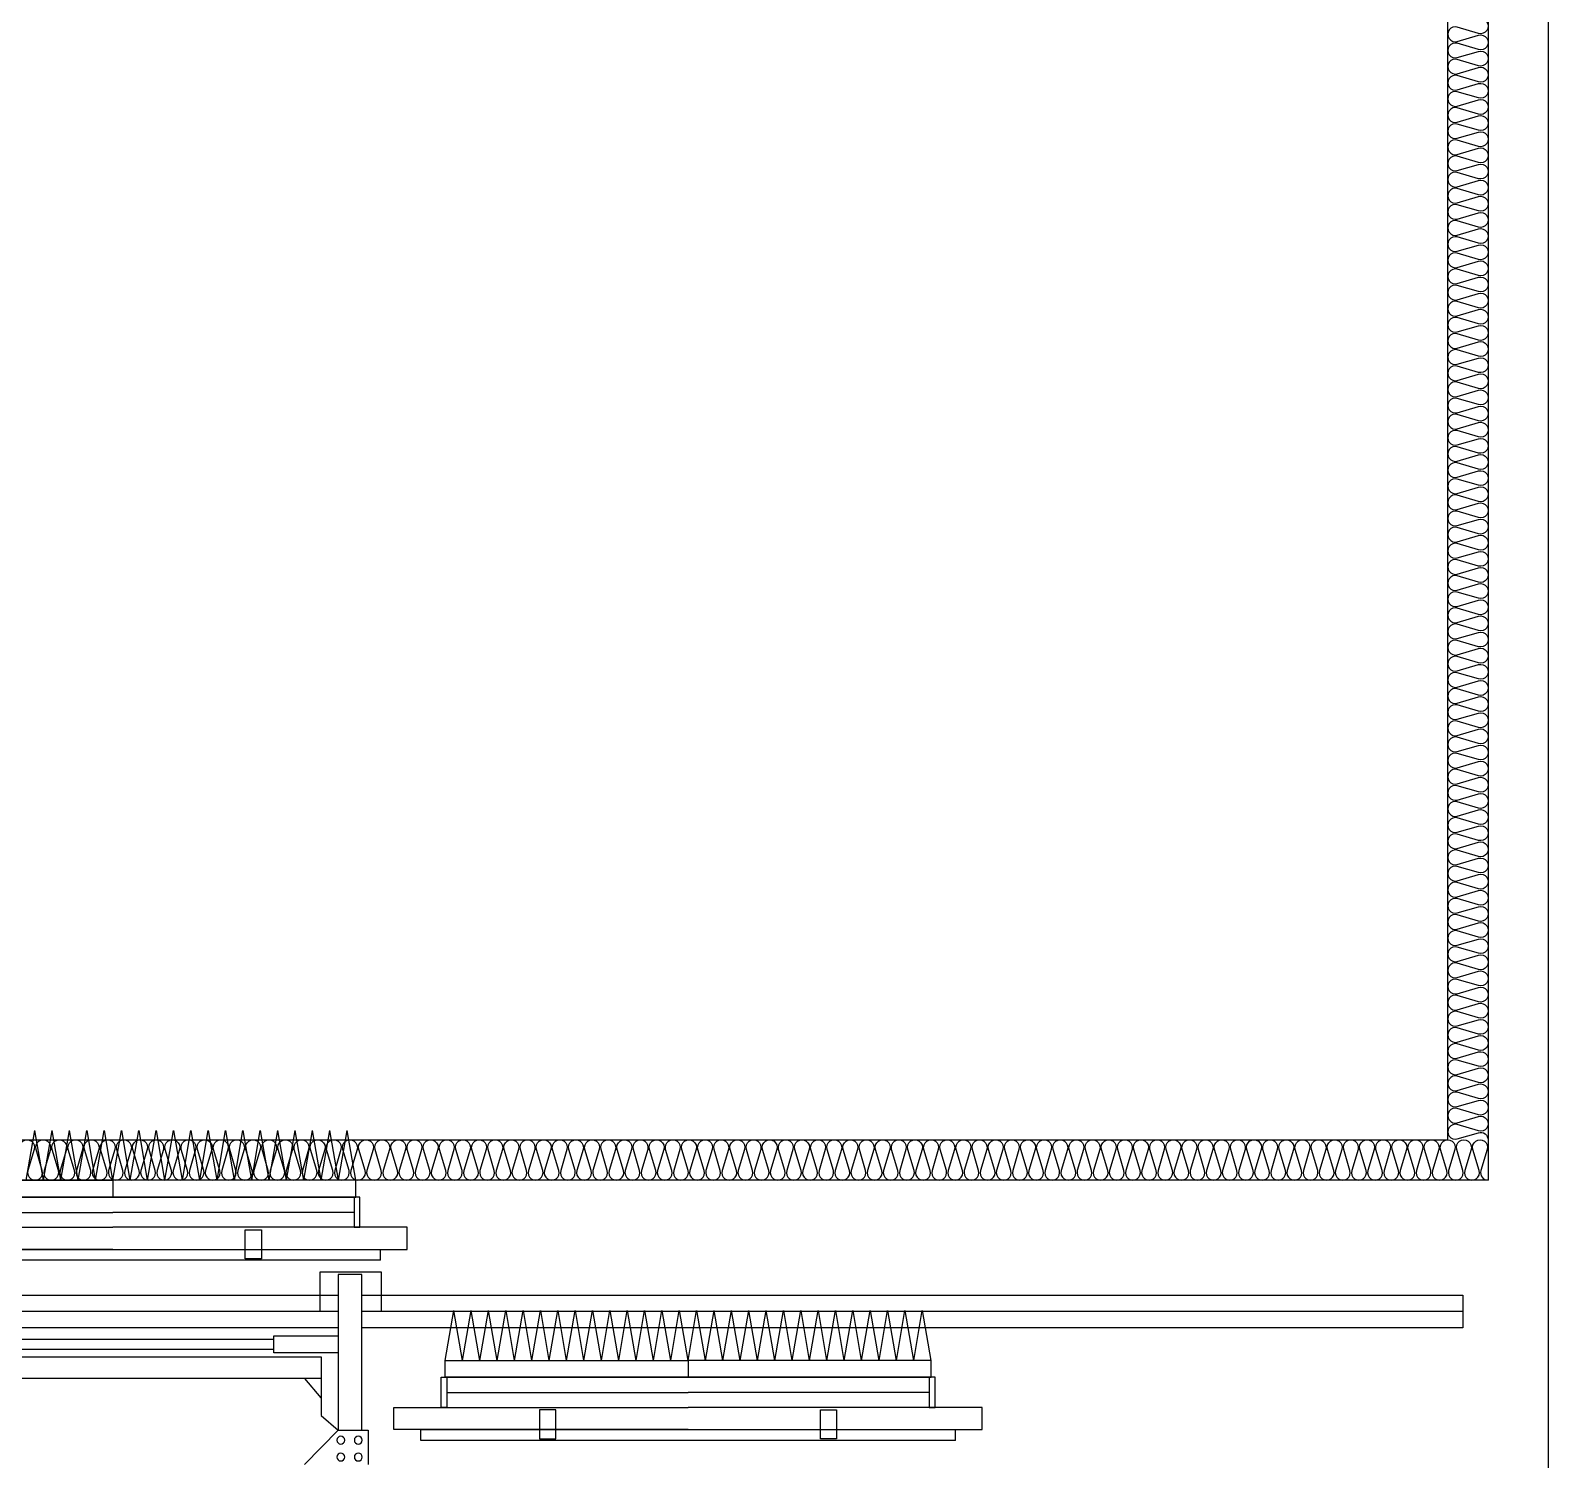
# Model space of a CAD drawing. Header units: millimetres. Extents: x 9 to 147, y 4 to 115.
# Drawn here: x 104.68 to 112.2, y 72.46 to 79.55 of the extents above; entities that cross this region are included whole.
import ezdxf

# ---------------------------------------------------------------- set-up
doc = ezdxf.new("R2010")
doc.units = ezdxf.units.MM
doc.header["$LTSCALE"] = 200
for name, color, linetype in [('XR-PLAN$0$ELE-5', 252, 'Continuous'), ('XR-PLAN$0$ELE-7', 252, 'Continuous'), ('XR-PLAN$0$ELE-8', 252, 'Continuous'), ('XR-PLAN$0$ETC', 252, 'Continuous'), ('XR-PLAN$0$HAT', 252, 'Continuous')]:
    doc.layers.add(name, color=color, linetype=linetype)

# ---------------------------------------------------------------- blocks, each defined once
blk = doc.blocks.new('XR-PLAN$0$emc chamber door')
at = {"layer": 'XR-PLAN$0$ELE-5'}
for p, q in [((5573.6, 1207.3), (7813.8, 1207.3)), ((5656.7, 982.7), (5656.7, 691.7)), ((5656.7, 778.4), (5737.6, 874.9)), ((5656.7, 691.7), (5573.6, 619)), ((5573.6, 619), (5425.3, 619)), ((5425.3, 619), (5425.3, 448.2)), ((5573.6, 619), (5739.8, 448.2))]:
    blk.add_line(p, q, dxfattribs=at)
for points in [[(5465.9, 1774.7), (5494.4, 1774.7), (5494.4, 1624.4), (5465.9, 1624.4)], [(5953.4, 1468.5), (6033.7, 1468.5), (6033.7, 1612.8), (5953.4, 1612.8)], [(5573.6, 619), (5455.8, 619), (5455.8, 1389.9), (5573.6, 1389.9)], [(5892.7, 1087), (5573.6, 1086.7), (5573.6, 1001.5), (5892.7, 1001.8)], [(5892.7, 1068), (7501.4, 1068), (7501.4, 1020.8), (5892.7, 1020.8)], [(7730.6, 982.7), (5656.7, 982.7), (5656.7, 874.9), (7730.6, 874.9)]]:
    blk.add_lwpolyline(points, close=True, dxfattribs=at)
for points in [[(5573.6, 1207.3), (5661.8, 1207.3), (5661.8, 1403), (5360.7, 1403), (5360.7, 1207.3), (5455.8, 1207.3)], [(5455.8, 1287.8), (0, 1287.8), (0, 1126.8), (5455.8, 1126.8)], [(8079.6, 1287.8), (5573.6, 1287.8)], [(5573.6, 1126.8), (7813.8, 1126.8)]]:
    blk.add_lwpolyline(points, dxfattribs=at)
for centre in [(5473.7, 569.3), (5560.1, 569.3), (5473.7, 485.5), (5560.1, 485.5)]:
    blk.add_circle(centre, 19.3, dxfattribs=at)
at = {"layer": 'XR-PLAN$0$ELE-7'}
for p, q in [((5465.9, 1774.7), (6689.4, 1774.7)), ((7912.9, 1774.7), (6689.4, 1774.7)), ((5494.4, 1698.4), (6689.4, 1698.4)), ((7884.3, 1698.4), (6689.4, 1698.4)), ((8014.6, 1514.7), (5364.2, 1514.7)), ((5364.2, 1461.1), (5364.2, 1514.7)), ((5364.2, 1461.1), (8014.6, 1461.1)), ((0, 1207.3), (5455.8, 1207.3))]:
    blk.add_line(p, q, dxfattribs=at)
for points in [[(6689.4, 1514.7), (5231.4, 1514.7), (5231.4, 1624.4), (6689.4, 1624.4)], [(6689.4, 1514.7), (8147.3, 1514.7), (8147.3, 1624.4), (6689.4, 1624.4)]]:
    blk.add_lwpolyline(points, dxfattribs=at)
at = {"layer": 'XR-PLAN$0$ELE-8'}
for p, q in [((2615.7, 881.5), (3839.2, 881.5)), ((5062.7, 881.5), (3839.2, 881.5)), ((2644.2, 805.1), (3839.2, 805.1)), ((5034.1, 805.1), (3839.2, 805.1)), ((5164.4, 621.5), (2514, 621.5)), ((2514, 567.8), (2514, 621.5)), ((5164.4, 567.8), (5164.4, 621.5)), ((2514, 567.8), (5164.4, 567.8))]:
    blk.add_line(p, q, dxfattribs=at)
for points in [[(5485.5, 1858.2), (5527.9, 2105.1)], [(5571.4, 1858.2), (5529, 2105.1)], [(5571.4, 1858.2), (5613.8, 2105.1)], [(5657.4, 1858.2), (5615, 2105.1)], [(5657.4, 1858.2), (5699.8, 2105.1)], [(5743.4, 1858.2), (5701, 2105.1)], [(5743.4, 1858.2), (5785.8, 2105.1)], [(5829.4, 1858.2), (5787, 2105.1)], [(5829.4, 1858.2), (5871.8, 2105.1)], [(5915.4, 1858.2), (5873, 2105.1)], [(5915.4, 1858.2), (5957.8, 2105.1)], [(6001.4, 1858.2), (5959, 2105.1)], [(6001.4, 1858.2), (6043.8, 2105.1)], [(6087.4, 1858.2), (6045, 2105.1)], [(6087.4, 1858.2), (6129.8, 2105.1)], [(6173.4, 1858.2), (6131, 2105.1)], [(6173.4, 1858.2), (6215.8, 2105.1)], [(6259.4, 1858.2), (6217, 2105.1)], [(6259.4, 1858.2), (6301.8, 2105.1)], [(6345.4, 1858.2), (6303, 2105.1)], [(6345.4, 1858.2), (6387.8, 2105.1)], [(6431.4, 1858.2), (6389, 2105.1)], [(6431.4, 1858.2), (6473.8, 2105.1)], [(6517.4, 1858.2), (6475, 2105.1)], [(6517.4, 1858.2), (6559.8, 2105.1)], [(6603.4, 1858.2), (6561, 2105.1)], [(6603.4, 1858.2), (6645.8, 2105.1)], [(6689.4, 1858.2), (6647, 2105.1)], [(6689.4, 1858.2), (6731.8, 2105.1)], [(6775.4, 1858.2), (6733, 2105.1)], [(6775.4, 1858.2), (6817.8, 2105.1)], [(6861.4, 1858.2), (6819, 2105.1)], [(6861.4, 1858.2), (6903.8, 2105.1)], [(6947.4, 1858.2), (6905, 2105.1)], [(6947.4, 1858.2), (6989.8, 2105.1)], [(7033.4, 1858.2), (6991, 2105.1)], [(7033.4, 1858.2), (7075.8, 2105.1)], [(7119.3, 1858.2), (7076.9, 2105.1)], [(2635.3, 965), (2677.7, 1211.8)], [(2721.2, 965), (2678.8, 1211.8)], [(2721.2, 965), (2763.6, 1211.8)], [(2807.2, 965), (2764.8, 1211.8)], [(2807.2, 965), (2849.6, 1211.8)], [(2893.2, 965), (2850.8, 1211.8)], [(2893.2, 965), (2935.6, 1211.8)], [(2979.2, 965), (2936.8, 1211.8)], [(2979.2, 965), (3021.6, 1211.8)], [(3065.2, 965), (3022.8, 1211.8)], [(3065.2, 965), (3107.6, 1211.8)], [(3151.2, 965), (3108.8, 1211.8)], [(3151.2, 965), (3193.6, 1211.8)], [(3237.2, 965), (3194.8, 1211.8)], [(3237.2, 965), (3279.6, 1211.8)], [(3323.2, 965), (3280.8, 1211.8)], [(3323.2, 965), (3365.6, 1211.8)], [(3409.2, 965), (3366.8, 1211.8)], [(3409.2, 965), (3451.6, 1211.8)], [(3495.2, 965), (3452.8, 1211.8)], [(3495.2, 965), (3537.6, 1211.8)], [(3581.2, 965), (3538.8, 1211.8)], [(3581.2, 965), (3623.6, 1211.8)], [(3667.2, 965), (3624.8, 1211.8)], [(3667.2, 965), (3709.6, 1211.8)], [(3753.2, 965), (3710.8, 1211.8)], [(3753.2, 965), (3795.6, 1211.8)], [(3839.2, 965), (3796.8, 1211.8)], [(3839.2, 965), (3881.6, 1211.8)], [(3925.2, 965), (3882.8, 1211.8)], [(3925.2, 965), (3967.6, 1211.8)], [(4011.2, 965), (3968.8, 1211.8)], [(4011.2, 965), (4053.6, 1211.8)], [(4097.2, 965), (4054.8, 1211.8)], [(4097.2, 965), (4139.6, 1211.8)], [(4183.2, 965), (4140.8, 1211.8)], [(4183.2, 965), (4225.6, 1211.8)], [(4269.1, 965), (4226.8, 1211.8)], [(4269.1, 965), (4311.5, 1211.8)], [(4355.1, 965), (4312.7, 1211.8)], [(4355.1, 965), (4397.5, 1211.8)], [(4441.1, 965), (4398.7, 1211.8)], [(4441.1, 965), (4483.5, 1211.8)], [(4527.1, 965), (4484.7, 1211.8)], [(4527.1, 965), (4569.5, 1211.8)], [(4613.1, 965), (4570.7, 1211.8)], [(4613.1, 965), (4655.5, 1211.8)], [(4699.1, 965), (4656.7, 1211.8)], [(4699.1, 965), (4741.5, 1211.8)], [(4785.1, 965), (4742.7, 1211.8)], [(4785.1, 965), (4827.5, 1211.8)], [(4871.1, 965), (4828.7, 1211.8)], [(4871.1, 965), (4913.5, 1211.8)], [(4957.1, 965), (4914.7, 1211.8)], [(4957.1, 965), (4999.5, 1211.8)], [(5043.1, 965), (5000.7, 1211.8)], [(3839.2, 621.5), (2381.2, 621.5), (2381.2, 731.2), (3839.2, 731.2)], [(3839.2, 621.5), (5297.1, 621.5), (5297.1, 731.2), (3839.2, 731.2)]]:
    blk.add_lwpolyline(points, dxfattribs=at)
for points in [[(5485.5, 1858.2), (6689.4, 1858.2), (6689.4, 1774.7), (5485.5, 1774.7)], [(7893.3, 1858.2), (6689.4, 1858.2), (6689.4, 1774.7), (7893.3, 1774.7)], [(2635.3, 965), (3839.2, 965), (3839.2, 881.5), (2635.3, 881.5)], [(5043.1, 965), (3839.2, 965), (3839.2, 881.5), (5043.1, 881.5)], [(2615.7, 881.5), (2644.2, 881.5), (2644.2, 731.2), (2615.7, 731.2)], [(5062.7, 881.5), (5034.1, 881.5), (5034.1, 731.2), (5062.7, 731.2)], [(3103.2, 575.3), (3183.5, 575.3), (3183.5, 719.6), (3103.2, 719.6)], [(4575.1, 575.3), (4494.9, 575.3), (4494.9, 719.6), (4575.1, 719.6)]]:
    blk.add_lwpolyline(points, close=True, dxfattribs=at)

msp = doc.modelspace()

# ---------------------------------------------------------------- linework, layer by layer
at = {"layer": 'XR-PLAN$0$ETC'}
msp.add_lwpolyline([(91.7, 76.4583), (91.7, 85.0503), (111.9, 85.0503), (111.9, 73.8503), (91.7, 73.8503), (91.7, 75.2583), (91.9, 75.2583), (91.9, 74.0503), (111.7, 74.0503), (111.7, 84.8503), (91.9, 84.8503), (91.9, 76.4583)], close=True, dxfattribs=at)
for points in [[(111.8525, 79.6058, -1.337394), (111.8525, 79.5348), (111.7475, 79.5658, 1.337394), (111.7475, 79.4948), (111.8525, 79.5258, -1.337394), (111.8525, 79.4548), (111.7475, 79.4858, 1.337394), (111.7475, 79.4148), (111.8525, 79.4458, -1.337394), (111.8525, 79.3748), (111.7475, 79.4058, 1.337394), (111.7475, 79.3348), (111.8525, 79.3658, -1.337394), (111.8525, 79.2948), (111.7475, 79.3258, 1.337394), (111.7475, 79.2548), (111.8525, 79.2858, -1.337394), (111.8525, 79.2148), (111.7475, 79.2458, 1.337394), (111.7475, 79.1748), (111.8525, 79.2058, -1.337394), (111.8525, 79.1348), (111.7475, 79.1658, 1.337394), (111.7475, 79.0948), (111.8525, 79.1258, -1.337394), (111.8525, 79.0548), (111.7475, 79.0858, 1.337394), (111.7475, 79.0148), (111.8525, 79.0458, -1.337394), (111.8525, 78.9748), (111.7475, 79.0058, 1.337394), (111.7475, 78.9348), (111.8525, 78.9658, -1.337394), (111.8525, 78.8948), (111.7475, 78.9258, 1.337394), (111.7475, 78.8548), (111.8525, 78.8858, -1.337394), (111.8525, 78.8148), (111.7475, 78.8458, 1.337394), (111.7475, 78.7748), (111.8525, 78.8058, -1.337394), (111.8525, 78.7348), (111.7475, 78.7658, 1.337394), (111.7475, 78.6948), (111.8525, 78.7258, -1.337394), (111.8525, 78.6548), (111.7475, 78.6858, 1.337394), (111.7475, 78.6148), (111.8525, 78.6458, -1.337394), (111.8525, 78.5748), (111.7475, 78.6058, 1.337394), (111.7475, 78.5348), (111.8525, 78.5658, -1.337394), (111.8525, 78.4948), (111.7475, 78.5258, 1.337394), (111.7475, 78.4548), (111.8525, 78.4858, -1.337394), (111.8525, 78.4148), (111.7475, 78.4458, 1.337394), (111.7475, 78.3748), (111.8525, 78.4058, -1.337394), (111.8525, 78.3348), (111.7475, 78.3658, 1.337394), (111.7475, 78.2948), (111.8525, 78.3258, -1.337394), (111.8525, 78.2548), (111.7475, 78.2858, 1.337394), (111.7475, 78.2148), (111.8525, 78.2458, -1.337394), (111.8525, 78.1748), (111.7475, 78.2058, 1.337394), (111.7475, 78.1348), (111.8525, 78.1658, -1.337394), (111.8525, 78.0948), (111.7475, 78.1258, 1.337394), (111.7475, 78.0548), (111.8525, 78.0858, -1.337394), (111.8525, 78.0148), (111.7475, 78.0458, 1.337394), (111.7475, 77.9748), (111.8525, 78.0058, -1.337394), (111.8525, 77.9348), (111.7475, 77.9658, 1.337394), (111.7475, 77.8948), (111.8525, 77.9258, -1.337394), (111.8525, 77.8548), (111.7475, 77.8858, 1.337394), (111.7475, 77.8148), (111.8525, 77.8458, -1.337394), (111.8525, 77.7748), (111.7475, 77.8058, 1.337394), (111.7475, 77.7348), (111.8525, 77.7658, -1.337394), (111.8525, 77.6948), (111.7475, 77.7258, 1.337394), (111.7475, 77.6548), (111.8525, 77.6858, -1.337394), (111.8525, 77.6148), (111.7475, 77.6458, 1.337394), (111.7475, 77.5748), (111.8525, 77.6058, -1.337394), (111.8525, 77.5348), (111.7475, 77.5658, 1.337394), (111.7475, 77.4948), (111.8525, 77.5258, -1.337394), (111.8525, 77.4548), (111.7475, 77.4858, 1.337394), (111.7475, 77.4148), (111.8525, 77.4458, -1.337394), (111.8525, 77.3748), (111.7475, 77.4058, 1.337394), (111.7475, 77.3348), (111.8525, 77.3658, -1.337394), (111.8525, 77.2948), (111.7475, 77.3258, 1.337394), (111.7475, 77.2548), (111.8525, 77.2858, -1.337394), (111.8525, 77.2148), (111.7475, 77.2458, 1.337394), (111.7475, 77.1748), (111.8525, 77.2058, -1.337394), (111.8525, 77.1348), (111.7475, 77.1658, 1.337394), (111.7475, 77.0948), (111.8525, 77.1258, -1.337394), (111.8525, 77.0548), (111.7475, 77.0858, 1.337394), (111.7475, 77.0148), (111.8525, 77.0458, -1.337394), (111.8525, 76.9748), (111.7475, 77.0058, 1.337394), (111.7475, 76.9348), (111.8525, 76.9658, -1.337394), (111.8525, 76.8948), (111.7475, 76.9258, 1.337394), (111.7475, 76.8548), (111.8525, 76.8858, -1.337394), (111.8525, 76.8148), (111.7475, 76.8458, 1.337394), (111.7475, 76.7748), (111.8525, 76.8058, -1.337394), (111.8525, 76.7348), (111.7475, 76.7658, 1.337394), (111.7475, 76.6948), (111.8525, 76.7258, -1.337394), (111.8525, 76.6548), (111.7475, 76.6858, 1.337394), (111.7475, 76.6148), (111.8525, 76.6458, -1.337394), (111.8525, 76.5748), (111.7475, 76.6058, 1.337394), (111.7475, 76.5348), (111.8525, 76.5658, -1.337394), (111.8525, 76.4948), (111.7475, 76.5258, 1.337394), (111.7475, 76.4548), (111.8525, 76.4858, -1.337394), (111.8525, 76.4148), (111.7475, 76.4458, 1.337394), (111.7475, 76.3748), (111.8525, 76.4058, -1.337394), (111.8525, 76.3348), (111.7475, 76.3658, 1.337394), (111.7475, 76.2948), (111.8525, 76.3258, -1.337394), (111.8525, 76.2548), (111.7475, 76.2858, 1.337394), (111.7475, 76.2148), (111.8525, 76.2458, -1.337394), (111.8525, 76.1748), (111.7475, 76.2058, 1.337394), (111.7475, 76.1348), (111.8525, 76.1658, -1.337394), (111.8525, 76.0948), (111.7475, 76.1258, 1.337394), (111.7475, 76.0548), (111.8525, 76.0858, -1.337394), (111.8525, 76.0148), (111.7475, 76.0458, 1.337394), (111.7475, 75.9748), (111.8525, 76.0058, -1.337394), (111.8525, 75.9348), (111.7475, 75.9658, 1.337394), (111.7475, 75.8948), (111.8525, 75.9258, -1.337394), (111.8525, 75.8548), (111.7475, 75.8858, 1.337394), (111.7475, 75.8148), (111.8525, 75.8458, -1.337394), (111.8525, 75.7748), (111.7475, 75.8058, 1.337394), (111.7475, 75.7348), (111.8525, 75.7658, -1.337394), (111.8525, 75.6948), (111.7475, 75.7258, 1.337394), (111.7475, 75.6548), (111.8525, 75.6858, -1.337394), (111.8525, 75.6148), (111.7475, 75.6458, 1.337394), (111.7475, 75.5748), (111.8525, 75.6058, -1.337394), (111.8525, 75.5348), (111.7475, 75.5658, 1.337394), (111.7475, 75.4948), (111.8525, 75.5258, -1.337394), (111.8525, 75.4548), (111.7475, 75.4858, 1.337394), (111.7475, 75.4148), (111.8525, 75.4458, -1.337394), (111.8525, 75.3748), (111.7475, 75.4058, 1.337394), (111.7475, 75.3348), (111.8525, 75.3658, -1.337394), (111.8525, 75.2948), (111.7475, 75.3258, 1.337394), (111.7475, 75.2548), (111.8525, 75.2858, -1.337394), (111.8525, 75.2148), (111.7475, 75.2458, 1.337394), (111.7475, 75.1748), (111.8525, 75.2058, -1.337394), (111.8525, 75.1348), (111.7475, 75.1658, 1.337394), (111.7475, 75.0948), (111.8525, 75.1258, -1.337394), (111.8525, 75.0548), (111.7475, 75.0858, 1.337394), (111.7475, 75.0148), (111.8525, 75.0458, -1.337394), (111.8525, 74.9748), (111.7475, 75.0058, 1.337394), (111.7475, 74.9348), (111.8525, 74.9658, -1.337394), (111.8525, 74.8948), (111.7475, 74.9258, 1.337394), (111.7475, 74.8548), (111.8525, 74.8858, -1.337394), (111.8525, 74.8148), (111.7475, 74.8458, 1.337394), (111.7475, 74.7748), (111.8525, 74.8058, -1.337394), (111.8525, 74.7348), (111.7475, 74.7658, 1.337394), (111.7475, 74.6948), (111.8525, 74.7258, -1.337394), (111.8525, 74.6548), (111.7475, 74.6858, 1.337394), (111.7475, 74.6148), (111.8525, 74.6458, -1.337394), (111.8525, 74.5748), (111.7475, 74.6058, 1.337394), (111.7475, 74.5348), (111.8525, 74.5658, -1.337394), (111.8525, 74.4948), (111.7475, 74.5258, 1.337394), (111.7475, 74.4548), (111.8525, 74.4858, -1.337394), (111.8525, 74.4148), (111.7475, 74.4458, 1.337394), (111.7475, 74.3748), (111.8525, 74.4058, -1.337394), (111.8525, 74.3348), (111.7475, 74.3658, 1.337394), (111.7475, 74.2948), (111.8525, 74.3258, -1.337394), (111.8525, 74.2548), (111.7475, 74.2858, 1.337394), (111.7475, 74.2148), (111.8525, 74.2458, -1.337394), (111.8525, 74.1748), (111.7475, 74.2058, 1.337394), (111.7475, 74.1348), (111.8525, 74.1658, -1.337394), (111.8525, 74.0948), (111.7475, 74.1258, 1.337394), (111.7475, 74.0548), (111.8525, 74.0858, -0.500912), (111.9, 74.0503, -0.500912)], [(104.6245, 74.0028, -1.337394), (104.6955, 74.0028), (104.6645, 73.8977, 1.337394), (104.7355, 73.8977), (104.7045, 74.0028, -1.337394), (104.7755, 74.0028), (104.7445, 73.8977, 1.337394), (104.8155, 73.8977), (104.7845, 74.0028, -1.337394), (104.8555, 74.0028), (104.8245, 73.8977, 1.337394), (104.8955, 73.8977), (104.8645, 74.0028, -1.337394), (104.9355, 74.0028), (104.9045, 73.8977, 1.337394), (104.9755, 73.8977), (104.9445, 74.0028, -1.337394), (105.0155, 74.0028), (104.9845, 73.8977, 1.337394), (105.0555, 73.8977), (105.0245, 74.0028, -1.337394), (105.0955, 74.0028), (105.0645, 73.8977, 1.337394), (105.1355, 73.8977), (105.1045, 74.0028, -1.337394), (105.1755, 74.0028), (105.1445, 73.8977, 1.337394), (105.2155, 73.8977), (105.1845, 74.0028, -1.337394), (105.2555, 74.0028), (105.2245, 73.8977, 1.337394), (105.2955, 73.8977), (105.2645, 74.0028, -1.337394), (105.3355, 74.0028), (105.3045, 73.8977, 1.337394), (105.3755, 73.8977), (105.3445, 74.0028, -1.337394), (105.4155, 74.0028), (105.3845, 73.8977, 1.337394), (105.4555, 73.8977), (105.4245, 74.0028, -1.337394), (105.4955, 74.0028), (105.4645, 73.8977, 1.337394), (105.5355, 73.8977), (105.5045, 74.0028, -1.337394), (105.5755, 74.0028), (105.5445, 73.8977, 1.337394), (105.6155, 73.8977), (105.5845, 74.0028, -1.337394), (105.6555, 74.0028), (105.6245, 73.8977, 1.337394), (105.6955, 73.8977), (105.6645, 74.0028, -1.337394), (105.7355, 74.0028), (105.7045, 73.8977, 1.337394), (105.7755, 73.8977), (105.7445, 74.0028, -1.337394), (105.8155, 74.0028), (105.7845, 73.8977, 1.337394), (105.8555, 73.8977), (105.8245, 74.0028, -1.337394), (105.8955, 74.0028), (105.8645, 73.8977, 1.337394), (105.9355, 73.8977), (105.9045, 74.0028, -1.337394), (105.9755, 74.0028), (105.9445, 73.8977, 1.337394), (106.0155, 73.8977), (105.9845, 74.0028, -1.337394), (106.0555, 74.0028), (106.0245, 73.8977, 1.337394), (106.0955, 73.8977), (106.0645, 74.0028, -1.337394), (106.1355, 74.0028), (106.1045, 73.8977, 1.337394), (106.1755, 73.8977), (106.1445, 74.0028, -1.337394), (106.2155, 74.0028), (106.1845, 73.8977, 1.337394), (106.2555, 73.8977), (106.2245, 74.0028, -1.337394), (106.2955, 74.0028), (106.2645, 73.8977, 1.337394), (106.3355, 73.8977), (106.3045, 74.0028, -1.337394), (106.3755, 74.0028), (106.3445, 73.8977, 1.337394), (106.4155, 73.8977), (106.3845, 74.0028, -1.337394), (106.4555, 74.0028), (106.4245, 73.8977, 1.337394), (106.4955, 73.8977), (106.4645, 74.0028, -1.337394), (106.5355, 74.0028), (106.5045, 73.8977, 1.337394), (106.5755, 73.8977), (106.5445, 74.0028, -1.337394), (106.6155, 74.0028), (106.5845, 73.8977, 1.337394), (106.6555, 73.8977), (106.6245, 74.0028, -1.337394), (106.6955, 74.0028), (106.6645, 73.8977, 1.337394), (106.7355, 73.8977), (106.7045, 74.0028, -1.337394), (106.7755, 74.0028), (106.7445, 73.8977, 1.337394), (106.8155, 73.8977), (106.7845, 74.0028, -1.337394), (106.8555, 74.0028), (106.8245, 73.8977, 1.337394), (106.8955, 73.8977), (106.8645, 74.0028, -1.337394), (106.9355, 74.0028), (106.9045, 73.8977, 1.337394), (106.9755, 73.8977), (106.9445, 74.0028, -1.337394), (107.0155, 74.0028), (106.9845, 73.8977, 1.337394), (107.0555, 73.8977), (107.0245, 74.0028, -1.337394), (107.0955, 74.0028), (107.0645, 73.8977, 1.337394), (107.1355, 73.8977), (107.1045, 74.0028, -1.337394), (107.1755, 74.0028), (107.1445, 73.8977, 1.337394), (107.2155, 73.8977), (107.1845, 74.0028, -1.337394), (107.2555, 74.0028), (107.2245, 73.8977, 1.337394), (107.2955, 73.8977), (107.2645, 74.0028, -1.337394), (107.3355, 74.0028), (107.3045, 73.8977, 1.337394), (107.3755, 73.8977), (107.3445, 74.0028, -1.337394), (107.4155, 74.0028), (107.3845, 73.8977, 1.337394), (107.4555, 73.8977), (107.4245, 74.0028, -1.337394), (107.4955, 74.0028), (107.4645, 73.8977, 1.337394), (107.5355, 73.8977), (107.5045, 74.0028, -1.337394), (107.5755, 74.0028), (107.5445, 73.8977, 1.337394), (107.6155, 73.8977), (107.5845, 74.0028, -1.337394), (107.6555, 74.0028), (107.6245, 73.8977, 1.337394), (107.6955, 73.8977), (107.6645, 74.0028, -1.337394), (107.7355, 74.0028), (107.7045, 73.8977, 1.337394), (107.7755, 73.8977), (107.7445, 74.0028, -1.337394), (107.8155, 74.0028), (107.7845, 73.8977, 1.337394), (107.8555, 73.8977), (107.8245, 74.0028, -1.337394), (107.8955, 74.0028), (107.8645, 73.8977, 1.337394), (107.9355, 73.8977), (107.9045, 74.0028, -1.337394), (107.9755, 74.0028), (107.9445, 73.8977, 1.337394), (108.0155, 73.8977), (107.9845, 74.0028, -1.337394), (108.0555, 74.0028), (108.0245, 73.8977, 1.337394), (108.0955, 73.8977), (108.0645, 74.0028, -1.337394), (108.1355, 74.0028), (108.1045, 73.8977, 1.337394), (108.1755, 73.8977), (108.1445, 74.0028, -1.337394), (108.2155, 74.0028), (108.1845, 73.8977, 1.337394), (108.2555, 73.8977), (108.2245, 74.0028, -1.337394), (108.2955, 74.0028), (108.2645, 73.8977, 1.337394), (108.3355, 73.8977), (108.3045, 74.0028, -1.337394), (108.3755, 74.0028), (108.3445, 73.8977, 1.337394), (108.4155, 73.8977), (108.3845, 74.0028, -1.337394), (108.4555, 74.0028), (108.4245, 73.8977, 1.337394), (108.4955, 73.8977), (108.4645, 74.0028, -1.337394), (108.5355, 74.0028), (108.5045, 73.8977, 1.337394), (108.5755, 73.8977), (108.5445, 74.0028, -1.337394), (108.6155, 74.0028), (108.5845, 73.8977, 1.337394), (108.6555, 73.8977), (108.6245, 74.0028, -1.337394), (108.6955, 74.0028), (108.6645, 73.8977, 1.337394), (108.7355, 73.8977), (108.7045, 74.0028, -1.337394), (108.7755, 74.0028), (108.7445, 73.8977, 1.337394), (108.8155, 73.8977), (108.7845, 74.0028, -1.337394), (108.8555, 74.0028), (108.8245, 73.8977, 1.337394), (108.8955, 73.8977), (108.8645, 74.0028, -1.337394), (108.9355, 74.0028), (108.9045, 73.8977, 1.337394), (108.9755, 73.8977), (108.9445, 74.0028, -1.337394), (109.0155, 74.0028), (108.9845, 73.8977, 1.337394), (109.0555, 73.8977), (109.0245, 74.0028, -1.337394), (109.0955, 74.0028), (109.0645, 73.8977, 1.337394), (109.1355, 73.8977), (109.1045, 74.0028, -1.337394), (109.1755, 74.0028), (109.1445, 73.8977, 1.337394), (109.2155, 73.8977), (109.1845, 74.0028, -1.337394), (109.2555, 74.0028), (109.2245, 73.8977, 1.337394), (109.2955, 73.8977), (109.2645, 74.0028, -1.337394), (109.3355, 74.0028), (109.3045, 73.8977, 1.337394), (109.3755, 73.8977), (109.3445, 74.0028, -1.337394), (109.4155, 74.0028), (109.3845, 73.8977, 1.337394), (109.4555, 73.8977), (109.4245, 74.0028, -1.337394), (109.4955, 74.0028), (109.4645, 73.8977, 1.337394), (109.5355, 73.8977), (109.5045, 74.0028, -1.337394), (109.5755, 74.0028), (109.5445, 73.8977, 1.337394), (109.6155, 73.8977), (109.5845, 74.0028, -1.337394), (109.6555, 74.0028), (109.6245, 73.8977, 1.337394), (109.6955, 73.8977), (109.6645, 74.0028, -1.337394), (109.7355, 74.0028), (109.7045, 73.8977, 1.337394), (109.7755, 73.8977), (109.7445, 74.0028, -1.337394), (109.8155, 74.0028), (109.7845, 73.8977, 1.337394), (109.8555, 73.8977), (109.8245, 74.0028, -1.337394), (109.8955, 74.0028), (109.8645, 73.8977, 1.337394), (109.9355, 73.8977), (109.9045, 74.0028, -1.337394), (109.9755, 74.0028), (109.9445, 73.8977, 1.337394), (110.0155, 73.8977), (109.9845, 74.0028, -1.337394), (110.0555, 74.0028), (110.0245, 73.8977, 1.337394), (110.0955, 73.8977), (110.0645, 74.0028, -1.337394), (110.1355, 74.0028), (110.1045, 73.8977, 1.337394), (110.1755, 73.8977), (110.1445, 74.0028, -1.337394), (110.2155, 74.0028), (110.1845, 73.8977, 1.337394), (110.2555, 73.8977), (110.2245, 74.0028, -1.337394), (110.2955, 74.0028), (110.2645, 73.8977, 1.337394), (110.3355, 73.8977), (110.3045, 74.0028, -1.337394), (110.3755, 74.0028), (110.3445, 73.8977, 1.337394), (110.4155, 73.8977), (110.3845, 74.0028, -1.337394), (110.4555, 74.0028), (110.4245, 73.8977, 1.337394), (110.4955, 73.8977), (110.4645, 74.0028, -1.337394), (110.5355, 74.0028), (110.5045, 73.8977, 1.337394), (110.5755, 73.8977), (110.5445, 74.0028, -1.337394), (110.6155, 74.0028), (110.5845, 73.8977, 1.337394), (110.6555, 73.8977), (110.6245, 74.0028, -1.337394), (110.6955, 74.0028), (110.6645, 73.8977, 1.337394), (110.7355, 73.8977), (110.7045, 74.0028, -1.337394), (110.7755, 74.0028), (110.7445, 73.8977, 1.337394), (110.8155, 73.8977), (110.7845, 74.0028, -1.337394), (110.8555, 74.0028), (110.8245, 73.8977, 1.337394), (110.8955, 73.8977), (110.8645, 74.0028, -1.337394), (110.9355, 74.0028), (110.9045, 73.8977, 1.337394), (110.9755, 73.8977), (110.9445, 74.0028, -1.337394), (111.0155, 74.0028), (110.9845, 73.8977, 1.337394), (111.0555, 73.8977), (111.0245, 74.0028, -1.337394), (111.0955, 74.0028), (111.0645, 73.8977, 1.337394), (111.1355, 73.8977), (111.1045, 74.0028, -1.337394), (111.1755, 74.0028), (111.1445, 73.8977, 1.337394), (111.2155, 73.8977), (111.1845, 74.0028, -1.337394), (111.2555, 74.0028), (111.2245, 73.8977, 1.337394), (111.2955, 73.8977), (111.2645, 74.0028, -1.337394), (111.3355, 74.0028), (111.3045, 73.8977, 1.337394), (111.3755, 73.8977), (111.3445, 74.0028, -1.337394), (111.4155, 74.0028), (111.3845, 73.8977, 1.337394), (111.4555, 73.8977), (111.4245, 74.0028, -1.337394), (111.4955, 74.0028), (111.4645, 73.8977, 1.337394), (111.5355, 73.8977), (111.5045, 74.0028, -1.337394), (111.5755, 74.0028), (111.5445, 73.8977, 1.337394), (111.6155, 73.8977), (111.5845, 74.0028, -1.337394), (111.6555, 74.0028), (111.6245, 73.8977, 1.337394), (111.6955, 73.8977), (111.6645, 74.0028, -1.337394), (111.7355, 74.0028), (111.7045, 73.8977, 1.337394), (111.7755, 73.8977), (111.7445, 74.0028, -1.337394), (111.8155, 74.0028), (111.7845, 73.8977, 1.337394), (111.8555, 73.8977), (111.8245, 74.0028, -1.337394), (111.8955, 74.0028), (111.8645, 73.8977, 0.500912), (111.9, 73.8503, 0.500912)]]:
    msp.add_lwpolyline(points, format="xyb", dxfattribs=at)
at = {"layer": 'XR-PLAN$0$HAT'}
msp.add_lwpolyline([(91.2, 71.675), (112.2, 71.675), (112.2, 85.6), (76.2, 85.6), (76.2, 72.6)], dxfattribs=at)

# ---------------------------------------------------------------- block references
at = {"xscale": -0.001, "yscale": 0.001, "zscale": 0.001}
msp.add_blockref('XR-PLAN$0$emc chamber door', (111.775, 71.9922), dxfattribs=at)

doc.saveas('drawing.dxf')
